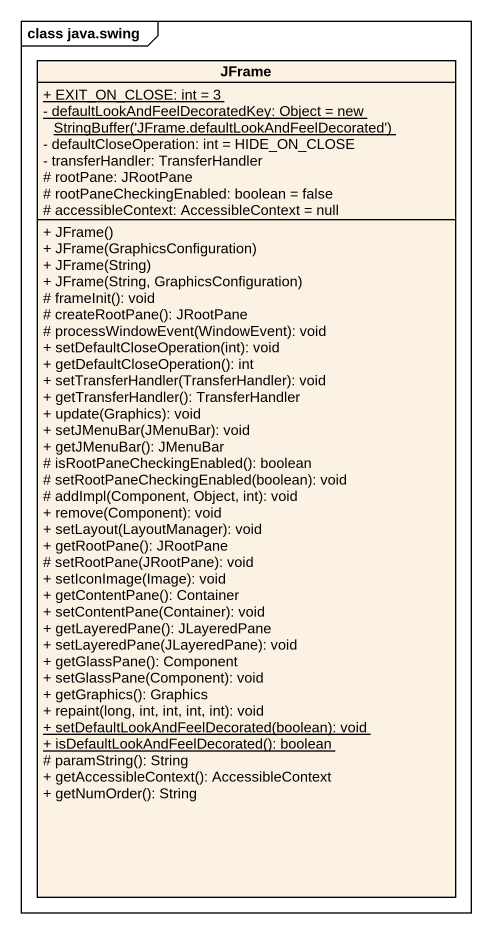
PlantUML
@startuml
mainframe class java.swing
hide circle
hide empty members
skinparam classAttributeIconSize 0
class JFrame {
  {static} + EXIT_ON_CLOSE: int = 3
  {static} {field} - defaultLookAndFeelDecoratedKey: Object = new StringBuffer('JFrame.defaultLookAndFeelDecorated')
  - defaultCloseOperation: int = HIDE_ON_CLOSE
  - transferHandler: TransferHandler
  # rootPane: JRootPane
  # rootPaneCheckingEnabled: boolean = false
  # accessibleContext: AccessibleContext = null
  + JFrame()
  + JFrame(GraphicsConfiguration)
  + JFrame(String)
  + JFrame(String, GraphicsConfiguration)
  # frameInit(): void
  # createRootPane(): JRootPane
  # processWindowEvent(WindowEvent): void
  + setDefaultCloseOperation(int): void
  + getDefaultCloseOperation(): int
  + setTransferHandler(TransferHandler): void
  + getTransferHandler(): TransferHandler
  + update(Graphics): void
  + setJMenuBar(JMenuBar): void
  + getJMenuBar(): JMenuBar
  # isRootPaneCheckingEnabled(): boolean
  # setRootPaneCheckingEnabled(boolean): void
  # addImpl(Component, Object, int): void
  + remove(Component): void
  + setLayout(LayoutManager): void
  + getRootPane(): JRootPane
  # setRootPane(JRootPane): void
  + setIconImage(Image): void
  + getContentPane(): Container
  + setContentPane(Container): void
  + getLayeredPane(): JLayeredPane
  + setLayeredPane(JLayeredPane): void
  + getGlassPane(): Component
  + setGlassPane(Component): void
  + getGraphics(): Graphics
  + repaint(long, int, int, int, int): void
  {static} + setDefaultLookAndFeelDecorated(boolean): void
  {static} + isDefaultLookAndFeelDecorated(): boolean
  # paramString(): String
  + getAccessibleContext(): AccessibleContext
  + getNumOrder(): String
}
@enduml
